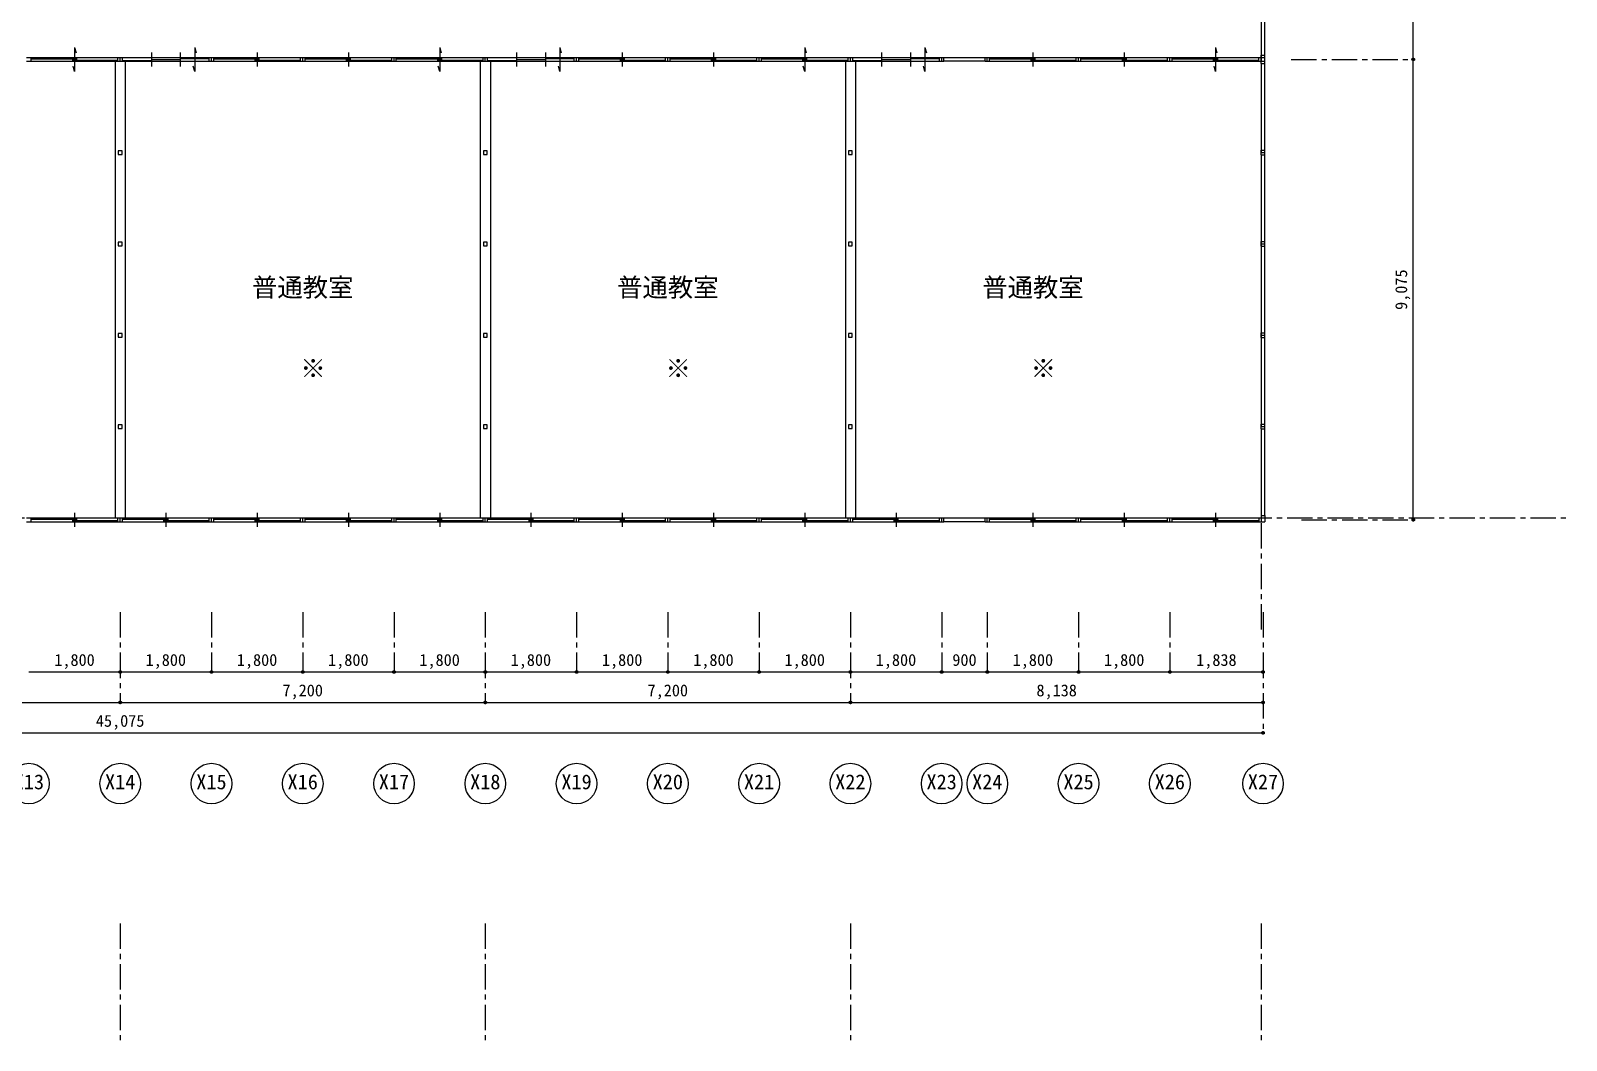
# Model space of a CAD drawing. Units: millimetres at full size, sheet at 1:100. Extents: x -84100 to 167013, y -59450 to 59350.
# Drawn here: x 136730 to 167013, y 6484 to 26383 of the extents above; entities that cross this region are included whole.
import ezdxf
from ezdxf.enums import TextEntityAlignment as Align

# ---------------------------------------------------------------- set-up
doc = ezdxf.new("R2010")
doc.units = ezdxf.units.MM
doc.header["$LTSCALE"] = 100
doc.header["$PDMODE"] = 32
doc.header["$PDSIZE"] = 50
doc.linetypes.add('CHAIN1', pattern=[8, 5, -1, 1, -1])
for name, color, linetype, lineweight in [('0-2_間仕切り', 5, 'Continuous', 9), ('0-4_通り芯', 3, 'Continuous', 9), ('0-5_通芯符号', 3, 'CHAIN1', 9), ('0-6_寸法線', 3, 'Continuous', 9), ('0-7_作図線', 7, 'Continuous', 9)]:
    doc.layers.add(name, color=color, linetype=linetype, lineweight=lineweight)
doc.layers.add('1-E', color=7, linetype='Continuous')
doc.layers.add('2-A', color=7, linetype='Continuous')
doc.styles.add('ＭＳ ゴシック', font='')
doc.styles.get('ＭＳ ゴシック').set_extended_font_data('MS Gothic')

msp = doc.modelspace()

# ---------------------------------------------------------------- linework, layer by layer
at = {"layer": '0-2_間仕切り'}
for p, q in [((137594.8, 26055.5), (137623.2, 25949.3)), ((137594.8, 26055.5), (137594.8, 25580.5)), ((139964.8, 26055.5), (139993.2, 25949.3)), ((139964.8, 26055.5), (139964.8, 25580.5)), ((144794.8, 26055.5), (144823.2, 25949.3)), ((144794.8, 26055.5), (144794.8, 25580.5)), ((147164.8, 26055.5), (147193.2, 25949.3)), ((147164.8, 26055.5), (147164.8, 25580.5)), ((151994.8, 26055.5), (152023.2, 25949.3)), ((151994.8, 26055.5), (151994.8, 25580.5)), ((154364.8, 26055.5), (154393.2, 25949.3)), ((154364.8, 26055.5), (154364.8, 25580.5)), ((160094.8, 26055.5), (160123.2, 25949.3)), ((160094.8, 26055.5), (160094.8, 25580.5)), ((136739.8, 25855.5), (138449.8, 25855.5)), ((136739.8, 25830.5), (137644.8, 25830.5)), ((136739.8, 25780.5), (138449.8, 25780.5)), ((137544.8, 25805.5), (138449.8, 25805.5)), ((138539.8, 25855.5), (140249.8, 25855.5)), ((138539.8, 25799.2), (139109.8, 25799.2)), ((138539.8, 25780.5), (140249.8, 25780.5)), ((139109.8, 25955.5), (139109.8, 25680.5)), ((139109.8, 25818), (139679.8, 25818)), ((139679.8, 25955.5), (139679.8, 25680.5)), ((139679.8, 25836.7), (140249.8, 25836.7)), ((140339.8, 25855.5), (142049.8, 25855.5)), ((140339.8, 25830.5), (141244.8, 25830.5)), ((140339.8, 25780.5), (142049.8, 25780.5)), ((141144.8, 25805.5), (142049.8, 25805.5)), ((141194.8, 25955.5), (141194.8, 25680.5)), ((142139.8, 25855.5), (143849.8, 25855.5)), ((142139.8, 25830.5), (143044.8, 25830.5)), ((142139.8, 25780.5), (143849.8, 25780.5)), ((142944.8, 25805.5), (143849.8, 25805.5)), ((142994.8, 25955.5), (142994.8, 25680.5)), ((143939.8, 25855.5), (145649.8, 25855.5)), ((143939.8, 25830.5), (144844.8, 25830.5)), ((143939.8, 25780.5), (145649.8, 25780.5)), ((144744.8, 25805.5), (145649.8, 25805.5)), ((145739.8, 25855.5), (147449.8, 25855.5)), ((145739.8, 25799.2), (146309.8, 25799.2)), ((145739.8, 25780.5), (147449.8, 25780.5)), ((146309.8, 25955.5), (146309.8, 25680.5)), ((146309.8, 25818), (146879.8, 25818)), ((146879.8, 25955.5), (146879.8, 25680.5)), ((146879.8, 25836.7), (147449.8, 25836.7)), ((147539.8, 25855.5), (149249.8, 25855.5)), ((147539.8, 25830.5), (148444.8, 25830.5)), ((147539.8, 25780.5), (149249.8, 25780.5)), ((148344.8, 25805.5), (149249.8, 25805.5)), ((148394.8, 25955.5), (148394.8, 25680.5)), ((149339.8, 25855.5), (151049.8, 25855.5)), ((149339.8, 25830.5), (150244.8, 25830.5)), ((149339.8, 25780.5), (151049.8, 25780.5)), ((150144.8, 25805.5), (151049.8, 25805.5)), ((150194.8, 25955.5), (150194.8, 25680.5)), ((151139.8, 25855.5), (152849.8, 25855.5)), ((151139.8, 25830.5), (152044.8, 25830.5)), ((151139.8, 25780.5), (152849.8, 25780.5)), ((151944.8, 25805.5), (152849.8, 25805.5)), ((152939.8, 25855.5), (154649.8, 25855.5)), ((152939.8, 25799.2), (153509.8, 25799.2)), ((152939.8, 25780.5), (154649.8, 25780.5)), ((153509.8, 25955.5), (153509.8, 25680.5)), ((153509.8, 25818), (154079.8, 25818)), ((154079.8, 25955.5), (154079.8, 25680.5)), ((154079.8, 25836.7), (154649.8, 25836.7)), ((155639.8, 25855.5), (157349.8, 25855.5)), ((155639.8, 25830.5), (156544.8, 25830.5)), ((155639.8, 25780.5), (157349.8, 25780.5)), ((156444.8, 25805.5), (157349.8, 25805.5)), ((156494.8, 25955.5), (156494.8, 25680.5)), ((157439.8, 25855.5), (159149.8, 25855.5)), ((157439.8, 25830.5), (158344.8, 25830.5)), ((157439.8, 25780.5), (159149.8, 25780.5)), ((158244.8, 25805.5), (159149.8, 25805.5)), ((158294.8, 25955.5), (158294.8, 25680.5)), ((159239.8, 25855.5), (160949.8, 25855.5)), ((159239.8, 25830.5), (160144.8, 25830.5)), ((159239.8, 25780.5), (160949.8, 25780.5)), ((160044.8, 25805.5), (160949.8, 25805.5)), ((137594.8, 25580.5), (137566.3, 25686.6)), ((139964.8, 25580.5), (139936.3, 25686.6)), ((144794.8, 25580.5), (144766.3, 25686.6)), ((147164.8, 25580.5), (147136.3, 25686.6)), ((151994.8, 25580.5), (151966.3, 25686.6)), ((154364.8, 25580.5), (154336.3, 25686.6)), ((160094.8, 25580.5), (160066.3, 25686.6)), ((136739.8, 16780.5), (138449.8, 16780.5)), ((136739.8, 16755.5), (137644.8, 16755.5)), ((136739.8, 16705.5), (138449.8, 16705.5)), ((137544.8, 16730.5), (138449.8, 16730.5)), ((137594.8, 16880.5), (137594.8, 16605.5)), ((138539.8, 16780.5), (140249.8, 16780.5)), ((138539.8, 16755.5), (139444.8, 16755.5)), ((138539.8, 16705.5), (140249.8, 16705.5)), ((139344.8, 16730.5), (140249.8, 16730.5)), ((139394.8, 16880.5), (139394.8, 16605.5)), ((140339.8, 16780.5), (142049.8, 16780.5)), ((140339.8, 16755.5), (141244.8, 16755.5)), ((140339.8, 16705.5), (142049.8, 16705.5)), ((141144.8, 16730.5), (142049.8, 16730.5)), ((141194.8, 16880.5), (141194.8, 16605.5)), ((142139.8, 16780.5), (143849.8, 16780.5)), ((142139.8, 16755.5), (143044.8, 16755.5)), ((142139.8, 16705.5), (143849.8, 16705.5)), ((142944.8, 16730.5), (143849.8, 16730.5)), ((142994.8, 16880.5), (142994.8, 16605.5)), ((143939.8, 16780.5), (145649.8, 16780.5)), ((143939.8, 16755.5), (144844.8, 16755.5)), ((143939.8, 16705.5), (145649.8, 16705.5)), ((144744.8, 16730.5), (145649.8, 16730.5)), ((144794.8, 16880.5), (144794.8, 16605.5)), ((145739.8, 16780.5), (147449.8, 16780.5)), ((145739.8, 16755.5), (146644.8, 16755.5)), ((145739.8, 16705.5), (147449.8, 16705.5)), ((146544.8, 16730.5), (147449.8, 16730.5)), ((146594.8, 16880.5), (146594.8, 16605.5)), ((147539.8, 16780.5), (149249.8, 16780.5)), ((147539.8, 16755.5), (148444.8, 16755.5)), ((147539.8, 16705.5), (149249.8, 16705.5)), ((148344.8, 16730.5), (149249.8, 16730.5)), ((148394.8, 16880.5), (148394.8, 16605.5)), ((149339.8, 16780.5), (151049.8, 16780.5)), ((149339.8, 16755.5), (150244.8, 16755.5)), ((149339.8, 16705.5), (151049.8, 16705.5)), ((150144.8, 16730.5), (151049.8, 16730.5)), ((150194.8, 16880.5), (150194.8, 16605.5)), ((151139.8, 16780.5), (152849.8, 16780.5)), ((151139.8, 16755.5), (152044.8, 16755.5)), ((151139.8, 16705.5), (152849.8, 16705.5)), ((151944.8, 16730.5), (152849.8, 16730.5)), ((151994.8, 16880.5), (151994.8, 16605.5)), ((152939.8, 16780.5), (154649.8, 16780.5)), ((152939.8, 16755.5), (153844.8, 16755.5)), ((152939.8, 16705.5), (154649.8, 16705.5)), ((153744.8, 16730.5), (154649.8, 16730.5)), ((153794.8, 16880.5), (153794.8, 16605.5)), ((155639.8, 16780.5), (157349.8, 16780.5)), ((155639.8, 16755.5), (156544.8, 16755.5)), ((155639.8, 16705.5), (157349.8, 16705.5)), ((156444.8, 16730.5), (157349.8, 16730.5)), ((156494.8, 16880.5), (156494.8, 16605.5)), ((157439.8, 16780.5), (159149.8, 16780.5)), ((157439.8, 16755.5), (158344.8, 16755.5)), ((157439.8, 16705.5), (159149.8, 16705.5)), ((158244.8, 16730.5), (159149.8, 16730.5)), ((158294.8, 16880.5), (158294.8, 16605.5)), ((159239.8, 16780.5), (160949.8, 16780.5)), ((159239.8, 16755.5), (160144.8, 16755.5)), ((159239.8, 16705.5), (160949.8, 16705.5)), ((160044.8, 16730.5), (160949.8, 16730.5)), ((160094.8, 16880.5), (160094.8, 16605.5))]:
    msp.add_line(p, q, dxfattribs=at)
at = {"layer": '0-4_通り芯'}
for p, q in [((160994.8, 26710.5), (160994.8, 25900.5)), ((161069.8, 25900.5), (161069.8, 26710.5)), ((138394.8, 25780.5), (138394.8, 16780.5)), ((138594.8, 25780.5), (138594.8, 16780.5)), ((145594.8, 25780.5), (145594.8, 16780.5)), ((145794.8, 25780.5), (145794.8, 16780.5)), ((152794.8, 25780.5), (152794.8, 16780.5)), ((152994.8, 25780.5), (152994.8, 16780.5)), ((154739.8, 25855.5), (155549.8, 25855.5)), ((155549.8, 25780.5), (154739.8, 25780.5)), ((160994.8, 25735.5), (160994.8, 24025.5)), ((161069.8, 24025.5), (161069.8, 25735.5)), ((160994.8, 23935.5), (160994.8, 22225.5)), ((161069.8, 22225.5), (161069.8, 23935.5)), ((160994.8, 22135.5), (160994.8, 20425.5)), ((161069.8, 20425.5), (161069.8, 22135.5)), ((160994.8, 20335.5), (160994.8, 18625.5)), ((161069.8, 18625.5), (161069.8, 20335.5)), ((160994.8, 18535.5), (160994.8, 16825.5)), ((161069.8, 16825.5), (161069.8, 18535.5)), ((154739.8, 16780.5), (155549.8, 16780.5)), ((155549.8, 16705.5), (154739.8, 16705.5))]:
    msp.add_line(p, q, dxfattribs=at)
at = {"layer": '0-5_通芯符号'}
for p, q in [((160994.8, 39077.4), (160994.8, 14524.4)), ((161589.8, 25818), (163994.8, 25818)), ((114306.7, 16780.5), (167012.6, 16780.5)), ((161790.1, 16743), (163994.8, 16743)), ((138494.8, 14924.1), (138494.8, 13143)), ((140294.8, 14924.1), (140294.8, 13743)), ((142094.8, 14924.1), (142094.8, 13743)), ((143894.8, 14924.1), (143894.8, 13743)), ((145694.8, 14924.1), (145694.8, 13143)), ((147494.8, 14924.1), (147494.8, 13743)), ((149294.8, 14924.1), (149294.8, 13743)), ((151094.8, 14924.1), (151094.8, 13743)), ((152894.8, 14924.1), (152894.8, 13143)), ((154694.8, 14924.1), (154694.8, 13743)), ((155594.8, 14924.1), (155594.8, 13743)), ((157394.8, 14924.1), (157394.8, 13743)), ((159194.8, 14924.1), (159194.8, 13743)), ((161032.3, 14924.1), (161032.3, 12543)), ((138494.8, 8785.7), (138494.8, 6484)), ((145694.8, 8785.7), (145694.8, 6484)), ((152894.8, 8785.7), (152894.8, 6484)), ((160994.8, 8785.7), (160994.8, 6484))]:
    msp.add_line(p, q, dxfattribs=at)
at = {"layer": '0-5_通芯符号', "linetype": 'Continuous'}
msp.add_line((115957.3, 12543), (161032.3, 12543), dxfattribs=at)
for points in [[(163994.8, 16743), (163994.8, 25818), (163994.8, 28593), (163994.8, 37668)], [(136694.8, 13743), (138494.8, 13743), (140294.8, 13743), (142094.8, 13743), (143894.8, 13743), (145694.8, 13743), (147494.8, 13743), (149294.8, 13743), (151094.8, 13743), (152894.8, 13743), (154694.8, 13743), (155594.8, 13743), (157394.8, 13743), (159194.8, 13743), (161032.3, 13743)], [(115957.3, 13143), (123194.8, 13143), (131294.8, 13143), (138494.8, 13143), (145694.8, 13143), (152894.8, 13143), (161032.3, 13143)]]:
    msp.add_lwpolyline(points, dxfattribs=at)
at = {"layer": '0-5_通芯符号'}
for p in [(163994.8, 25818), (163994.8, 16743), (138494.8, 13743), (140294.8, 13743), (142094.8, 13743), (143894.8, 13743), (145694.8, 13743), (147494.8, 13743), (149294.8, 13743), (151094.8, 13743), (152894.8, 13743), (154694.8, 13743), (155594.8, 13743), (157394.8, 13743), (159194.8, 13743), (161032.3, 13743), (138494.8, 13143), (145694.8, 13143), (152894.8, 13143), (161032.3, 13143), (161032.3, 12543)]:
    msp.add_point(p, dxfattribs=at)
at = {"layer": '0-6_寸法線'}
for centre in [(136694.8, 11543), (138494.8, 11543), (140294.8, 11543), (142094.8, 11543), (143894.8, 11543), (145694.8, 11543), (147494.8, 11543), (149294.8, 11543), (151094.8, 11543), (152894.8, 11543), (154694.8, 11543), (155594.8, 11543), (157394.8, 11543), (159194.8, 11543), (161032.3, 11543)]:
    msp.add_circle(centre, 400, dxfattribs=at)
at = {"layer": '0-7_作図線'}
for p, q in [((136649.8, 25855.5), (136739.8, 25855.5)), ((136649.8, 25780.5), (136739.8, 25780.5)), ((136739.8, 25780.5), (136739.8, 25855.5)), ((138449.8, 25855.5), (138539.8, 25855.5)), ((138449.8, 25780.5), (138449.8, 25855.5)), ((138449.8, 25780.5), (138539.8, 25780.5)), ((138494.8, 25780.5), (138494.8, 25855.5)), ((138539.8, 25780.5), (138539.8, 25855.5)), ((140249.8, 25855.5), (140339.8, 25855.5)), ((140249.8, 25780.5), (140249.8, 25855.5)), ((140249.8, 25780.5), (140339.8, 25780.5)), ((140294.8, 25780.5), (140294.8, 25855.5)), ((140339.8, 25780.5), (140339.8, 25855.5)), ((142049.8, 25855.5), (142139.8, 25855.5)), ((142049.8, 25780.5), (142049.8, 25855.5)), ((142049.8, 25780.5), (142139.8, 25780.5)), ((142094.8, 25780.5), (142094.8, 25855.5)), ((142139.8, 25780.5), (142139.8, 25855.5)), ((143849.8, 25855.5), (143939.8, 25855.5)), ((143849.8, 25780.5), (143849.8, 25855.5)), ((143849.8, 25780.5), (143939.8, 25780.5)), ((143894.8, 25780.5), (143894.8, 25855.5)), ((143939.8, 25780.5), (143939.8, 25855.5)), ((145649.8, 25855.5), (145739.8, 25855.5)), ((145649.8, 25780.5), (145649.8, 25855.5)), ((145649.8, 25780.5), (145739.8, 25780.5)), ((145694.8, 25780.5), (145694.8, 25855.5)), ((145739.8, 25780.5), (145739.8, 25855.5)), ((147449.8, 25855.5), (147539.8, 25855.5)), ((147449.8, 25780.5), (147449.8, 25855.5)), ((147449.8, 25780.5), (147539.8, 25780.5)), ((147494.8, 25780.5), (147494.8, 25855.5)), ((147539.8, 25780.5), (147539.8, 25855.5)), ((149249.8, 25855.5), (149339.8, 25855.5)), ((149249.8, 25780.5), (149249.8, 25855.5)), ((149249.8, 25780.5), (149339.8, 25780.5)), ((149294.8, 25780.5), (149294.8, 25855.5)), ((149339.8, 25780.5), (149339.8, 25855.5)), ((151049.8, 25855.5), (151139.8, 25855.5)), ((151049.8, 25780.5), (151049.8, 25855.5)), ((151049.8, 25780.5), (151139.8, 25780.5)), ((151094.8, 25780.5), (151094.8, 25855.5)), ((151139.8, 25780.5), (151139.8, 25855.5)), ((152849.8, 25855.5), (152939.8, 25855.5)), ((152849.8, 25780.5), (152849.8, 25855.5)), ((152849.8, 25780.5), (152939.8, 25780.5)), ((152894.8, 25780.5), (152894.8, 25855.5)), ((152939.8, 25780.5), (152939.8, 25855.5)), ((154649.8, 25855.5), (154739.8, 25855.5)), ((154649.8, 25780.5), (154649.8, 25855.5)), ((154649.8, 25780.5), (154739.8, 25780.5)), ((154694.8, 25780.5), (154694.8, 25855.5)), ((154739.8, 25780.5), (154739.8, 25855.5)), ((155549.8, 25855.5), (155639.8, 25855.5)), ((155549.8, 25780.5), (155549.8, 25855.5)), ((155549.8, 25780.5), (155639.8, 25780.5)), ((155594.8, 25780.5), (155594.8, 25855.5)), ((155639.8, 25780.5), (155639.8, 25855.5)), ((157349.8, 25855.5), (157439.8, 25855.5)), ((157349.8, 25780.5), (157349.8, 25855.5)), ((157349.8, 25780.5), (157439.8, 25780.5)), ((157394.8, 25780.5), (157394.8, 25855.5)), ((157439.8, 25780.5), (157439.8, 25855.5)), ((159149.8, 25855.5), (159239.8, 25855.5)), ((159149.8, 25780.5), (159149.8, 25855.5)), ((159149.8, 25780.5), (159239.8, 25780.5)), ((159194.8, 25780.5), (159194.8, 25855.5)), ((159239.8, 25780.5), (159239.8, 25855.5)), ((160949.8, 25780.5), (160949.8, 25855.5)), ((160949.8, 25855.5), (161069.8, 25855.5)), ((160949.8, 25780.5), (161069.8, 25780.5)), ((160994.8, 25900.5), (161069.8, 25900.5)), ((160994.8, 25735.5), (160994.8, 25900.5)), ((161069.8, 25735.5), (161069.8, 25900.5)), ((160994.8, 25735.5), (161069.8, 25735.5)), ((160994.8, 24025.5), (161069.8, 24025.5)), ((160994.8, 23935.5), (160994.8, 24025.5)), ((160994.8, 23980.5), (161069.8, 23980.5)), ((160994.8, 23935.5), (161069.8, 23935.5)), ((161069.8, 23935.5), (161069.8, 24025.5)), ((160994.8, 22225.5), (161069.8, 22225.5)), ((160994.8, 22135.5), (160994.8, 22225.5)), ((160994.8, 22180.5), (161069.8, 22180.5)), ((160994.8, 22135.5), (161069.8, 22135.5)), ((161069.8, 22135.5), (161069.8, 22225.5)), ((160994.8, 20425.5), (161069.8, 20425.5)), ((160994.8, 20335.5), (160994.8, 20425.5)), ((160994.8, 20380.5), (161069.8, 20380.5)), ((160994.8, 20335.5), (161069.8, 20335.5)), ((161069.8, 20335.5), (161069.8, 20425.5)), ((160994.8, 18535.5), (160994.8, 18625.5)), ((160994.8, 18625.5), (161069.8, 18625.5)), ((160994.8, 18580.5), (161069.8, 18580.5)), ((160994.8, 18535.5), (161069.8, 18535.5)), ((161069.8, 18535.5), (161069.8, 18625.5)), ((136649.8, 16780.5), (136739.8, 16780.5)), ((136649.8, 16705.5), (136739.8, 16705.5)), ((136739.8, 16705.5), (136739.8, 16780.5)), ((138449.8, 16705.5), (138449.8, 16780.5)), ((138449.8, 16780.5), (138539.8, 16780.5)), ((138449.8, 16705.5), (138539.8, 16705.5)), ((138494.8, 16705.5), (138494.8, 16780.5)), ((138539.8, 16705.5), (138539.8, 16780.5)), ((140249.8, 16705.5), (140249.8, 16780.5)), ((140249.8, 16780.5), (140339.8, 16780.5)), ((140249.8, 16705.5), (140339.8, 16705.5)), ((140294.8, 16705.5), (140294.8, 16780.5)), ((140339.8, 16705.5), (140339.8, 16780.5)), ((142049.8, 16705.5), (142049.8, 16780.5)), ((142049.8, 16780.5), (142139.8, 16780.5)), ((142049.8, 16705.5), (142139.8, 16705.5)), ((142094.8, 16705.5), (142094.8, 16780.5)), ((142139.8, 16705.5), (142139.8, 16780.5)), ((143849.8, 16705.5), (143849.8, 16780.5)), ((143849.8, 16780.5), (143939.8, 16780.5)), ((143849.8, 16705.5), (143939.8, 16705.5)), ((143894.8, 16705.5), (143894.8, 16780.5)), ((143939.8, 16705.5), (143939.8, 16780.5)), ((145649.8, 16705.5), (145649.8, 16780.5)), ((145649.8, 16780.5), (145739.8, 16780.5)), ((145649.8, 16705.5), (145739.8, 16705.5)), ((145694.8, 16705.5), (145694.8, 16780.5)), ((145739.8, 16705.5), (145739.8, 16780.5)), ((147449.8, 16705.5), (147449.8, 16780.5)), ((147449.8, 16780.5), (147539.8, 16780.5)), ((147449.8, 16705.5), (147539.8, 16705.5)), ((147494.8, 16705.5), (147494.8, 16780.5)), ((147539.8, 16705.5), (147539.8, 16780.5)), ((149249.8, 16705.5), (149249.8, 16780.5)), ((149249.8, 16780.5), (149339.8, 16780.5)), ((149249.8, 16705.5), (149339.8, 16705.5)), ((149294.8, 16705.5), (149294.8, 16780.5)), ((149339.8, 16705.5), (149339.8, 16780.5)), ((151049.8, 16705.5), (151049.8, 16780.5)), ((151049.8, 16780.5), (151139.8, 16780.5)), ((151049.8, 16705.5), (151139.8, 16705.5)), ((151094.8, 16705.5), (151094.8, 16780.5)), ((151139.8, 16705.5), (151139.8, 16780.5)), ((152849.8, 16705.5), (152849.8, 16780.5)), ((152849.8, 16780.5), (152939.8, 16780.5)), ((152849.8, 16705.5), (152939.8, 16705.5)), ((152894.8, 16705.5), (152894.8, 16780.5)), ((152939.8, 16705.5), (152939.8, 16780.5)), ((154649.8, 16705.5), (154649.8, 16780.5)), ((154649.8, 16780.5), (154739.8, 16780.5)), ((154649.8, 16705.5), (154739.8, 16705.5)), ((154694.8, 16705.5), (154694.8, 16780.5)), ((154739.8, 16705.5), (154739.8, 16780.5)), ((155549.8, 16705.5), (155549.8, 16780.5)), ((155549.8, 16780.5), (155639.8, 16780.5)), ((155549.8, 16705.5), (155639.8, 16705.5)), ((155594.8, 16705.5), (155594.8, 16780.5)), ((155639.8, 16705.5), (155639.8, 16780.5)), ((157349.8, 16705.5), (157349.8, 16780.5)), ((157349.8, 16780.5), (157439.8, 16780.5)), ((157349.8, 16705.5), (157439.8, 16705.5)), ((157394.8, 16705.5), (157394.8, 16780.5)), ((157439.8, 16705.5), (157439.8, 16780.5)), ((159149.8, 16705.5), (159149.8, 16780.5)), ((159149.8, 16780.5), (159239.8, 16780.5)), ((159149.8, 16705.5), (159239.8, 16705.5)), ((159194.8, 16705.5), (159194.8, 16780.5)), ((159239.8, 16705.5), (159239.8, 16780.5)), ((160949.8, 16780.5), (160949.8, 16705.5)), ((160949.8, 16780.5), (161069.8, 16780.5)), ((160949.8, 16705.5), (161069.8, 16705.5)), ((160994.8, 16825.5), (160994.8, 16705.5)), ((160994.8, 16825.5), (161069.8, 16825.5)), ((161069.8, 16825.5), (161069.8, 16705.5))]:
    msp.add_line(p, q, dxfattribs=at)
for points in [[(138457.3, 23943), (138532.3, 23943), (138532.3, 24018), (138457.3, 24018)], [(145657.3, 23943), (145732.3, 23943), (145732.3, 24018), (145657.3, 24018)], [(152857.3, 23943), (152932.3, 23943), (152932.3, 24018), (152857.3, 24018)], [(138457.3, 22143), (138532.3, 22143), (138532.3, 22218), (138457.3, 22218)], [(145657.3, 22143), (145732.3, 22143), (145732.3, 22218), (145657.3, 22218)], [(152857.3, 22143), (152932.3, 22143), (152932.3, 22218), (152857.3, 22218)], [(138457.3, 20343), (138532.3, 20343), (138532.3, 20418), (138457.3, 20418)], [(145657.3, 20343), (145732.3, 20343), (145732.3, 20418), (145657.3, 20418)], [(152857.3, 20343), (152932.3, 20343), (152932.3, 20418), (152857.3, 20418)], [(138457.3, 18543), (138532.3, 18543), (138532.3, 18618), (138457.3, 18618)], [(145657.3, 18543), (145732.3, 18543), (145732.3, 18618), (145657.3, 18618)], [(152857.3, 18543), (152932.3, 18543), (152932.3, 18618), (152857.3, 18618)]]:
    msp.add_lwpolyline(points, close=True, dxfattribs=at)

# ---------------------------------------------------------------- texts
at = {"layer": '0-5_通芯符号', "style": 'ＭＳ ゴシック'}
msp.add_text('9,075', height=234.6, rotation=90, dxfattribs=at).set_placement((163944.8, 20880.5), align=Align.BOTTOM_LEFT)
for s, p in [('1,800', (137194.8, 13793)), ('1,800', (138994.8, 13793)), ('1,800', (140794.8, 13793)), ('1,800', (142594.8, 13793)), ('1,800', (144394.8, 13793)), ('1,800', (146194.8, 13793)), ('1,800', (147994.8, 13793)), ('1,800', (149794.8, 13793)), ('1,800', (151594.8, 13793)), ('1,800', (153394.8, 13793)), ('900', (154904.8, 13793)), ('1,800', (156094.8, 13793)), ('1,800', (157894.8, 13793)), ('1,838', (159713.5, 13793)), ('7,200', (141694.8, 13193)), ('7,200', (148894.8, 13193)), ('8,138', (156563.5, 13193)), ('45,075', (138014.8, 12593))]:
    msp.add_text(s, height=234.6, dxfattribs=at).set_placement(p, align=Align.BOTTOM_LEFT)
at = {"layer": '0-6_寸法線', "style": 'ＭＳ ゴシック'}
for s, p in [('X13', (136394.8, 11343)), ('X14', (138194.8, 11343)), ('X15', (139994.8, 11343)), ('X16', (141794.8, 11343)), ('X17', (143594.8, 11343)), ('X18', (145394.8, 11343)), ('X19', (147194.8, 11343)), ('X20', (148994.8, 11343)), ('X21', (150794.8, 11343)), ('X22', (152594.8, 11343)), ('X23', (154394.8, 11343)), ('X24', (155294.8, 11343)), ('X25', (157094.8, 11343)), ('X26', (158894.8, 11343)), ('X27', (160732.3, 11343))]:
    msp.add_text(s, height=293.3, dxfattribs=at).set_placement(p, align=Align.BOTTOM_LEFT)
at = {"layer": '1-E', "style": 'ＭＳ ゴシック'}
for p in [(141094.8, 21030.5), (148294.8, 21030.5), (155494.8, 21030.5)]:
    msp.add_text('普通教室', height=366.6, dxfattribs=at).set_placement(p, align=Align.BOTTOM_LEFT)
at = {"layer": '2-A', "style": 'ＭＳ ゴシック'}
for p in [(142048.5, 19434.3), (149248.5, 19434.3), (156448.5, 19434.3)]:
    msp.add_text('※', height=366.6, dxfattribs=at).set_placement(p, align=Align.BOTTOM_LEFT)

doc.saveas('drawing.dxf')
